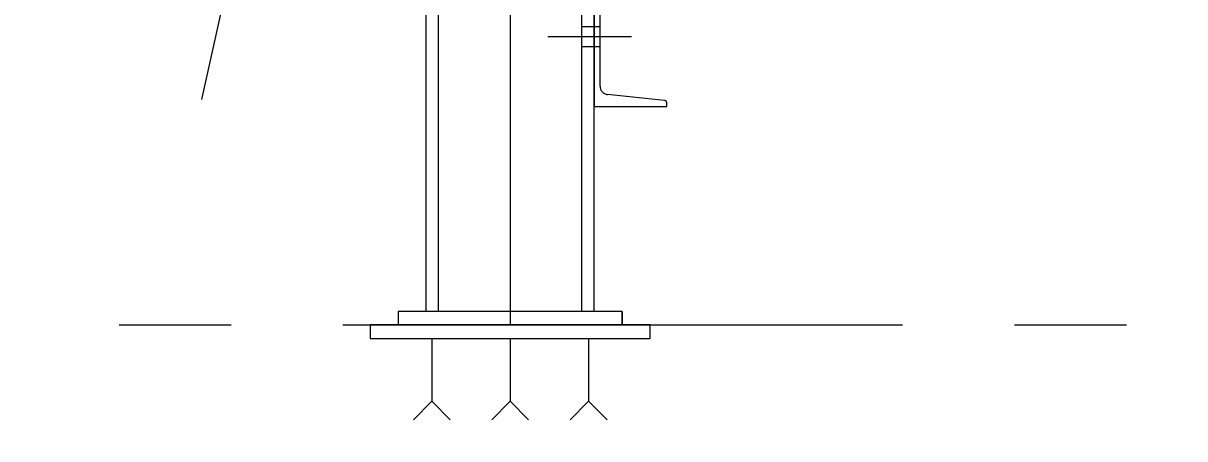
# Model space of a CAD drawing. Header units: inches. Extents: x 0 to 157513, y -28488 to 35640.
# Drawn here: x 34443 to 35481, y 18792 to 19163 of the extents above; entities that cross this region are included whole.
import ezdxf

# ---------------------------------------------------------------- set-up
doc = ezdxf.new("R2010")
doc.units = ezdxf.units.IN
doc.header["$LTSCALE"] = 400
doc.header["$MEASUREMENT"] = 0
doc.linetypes.add('CENTER', pattern=[2, 1.25, -0.25, 0.25, -0.25])
doc.linetypes.add('PHANTOM', pattern=[2.5, 1.25, -0.25, 0.25, -0.25, 0.25, -0.25])
doc.layers.add('BF STR', color=8, linetype='PHANTOM', lineweight=5)
doc.layers.add('cen', color=1, linetype='CENTER')
doc.styles.add('ROMANS', font='romans')
doc.dimstyles.new('SAM2 60 SC', dxfattribs={"dimscale": 60, "dimtxt": 2.5, "dimasz": 2.5, "dimexe": 1.25, "dimexo": 0.625, "dimtad": 1, "dimtoh": 1, "dimdec": 0, "dimdsep": 46, "dimtxsty": 'ROMANS', "dimblk": 'OBLIQUE', "dimcen": 2.5, "dimclrd": 1, "dimclre": 1, "dimclrt": 256, "dimadec": 0, "dimazin": 2, "dimtfac": 1, "dimtdec": 0, "dimtofl": 0, "dimtmove": 0, "dimatfit": 3, "dimfxl": 1, "dimtolj": 1, "dimtzin": 0, "dimarcsym": 1})

# ---------------------------------------------------------------- blocks, each defined once
blk = doc.blocks.new('611bf4 strgaele')
at = {"layer": 'BF STR'}
for p, q in [((-268725.8, 33099.7, 10324.8), (-268572.2, 33792.7, -11065.8)), ((-268450.4, 33352.6, -169.4), (-268450.4, 32898.1, -169.4)), ((-268375.4, 32910.1, -169.4), (-268375.4, 33337.1, -169.4)), ((-268386.4, 32910.1, -169.4), (-268386.4, 33326.1, -169.4)), ((-268375.4, 33218.4, -169.4), (-268375.4, 33093.4, -169.4)), ((-268514.4, 32910.1, -169.4), (-268514.4, 33198.1, -169.4)), ((-268370.1, 33111.5, -169.4), (-268370.1, 33200.3, -169.4)), ((-268525.4, 32910.1, -169.4), (-268525.4, 33187.1, -169.4)), ((-268386.4, 33164.9, -169.4), (-268370.1, 33164.9, -169.4)), ((-268416.7, 33155.9, -169.4), (-268342.1, 33155.9, -169.4)), ((-268386.4, 33146.9, -169.4), (-268370.1, 33146.9, -169.4)), ((-268312.6, 33098.7, -169.4), (-268363.4, 33104, -169.4)), ((-268310.4, 33093.4, -169.4), (-268310.4, 33096.3, -169.4)), ((-268375.4, 33093.4, -169.4), (-268310.4, 33093.4, -169.4)), ((-268550.4, 32910.1, -169.4), (-268550.4, 32898.1, -169.4)), ((-268350.4, 32910.1, -169.4), (-268550.4, 32910.1, -169.4)), ((-268550.4, 32910.1, -169.4), (-268550.4, 32898.1, -169.4)), ((-268350.4, 32910.1, -169.4), (-268350.4, 32898.1, -169.4)), ((-268350.4, 32898.1, -169.4), (-268350.4, 32910.1, -169.4)), ((-272599.8, 32898.1), (-267199.8, 32898.1)), ((-268325.4, 32898.1, -169.4), (-268575.4, 32898.1, -169.4)), ((-268575.4, 32898.1, -169.4), (-268575.4, 32886.1, -169.4)), ((-268550.4, 32898.1, -169.4), (-268350.4, 32898.1, -169.4)), ((-268325.4, 32886.1, -169.4), (-268325.4, 32898.1, -169.4)), ((-268575.4, 32886.1, -169.4), (-268325.4, 32886.1, -169.4)), ((-268520.4, 32886.1, -169.4), (-268520.4, 32830, -169.4)), ((-268450.4, 32886.1, -169.4), (-268450.4, 32830, -169.4)), ((-268380.4, 32886.1, -169.4), (-268380.4, 32830, -169.4)), ((-268520.4, 32830, -169.4), (-268536.9, 32813.5, -169.4)), ((-268520.4, 32830, -169.4), (-268503.9, 32813.5, -169.4)), ((-268450.4, 32830, -169.4), (-268466.9, 32813.5, -169.4)), ((-268450.4, 32830, -169.4), (-268433.9, 32813.5, -169.4)), ((-268380.4, 32830, -169.4), (-268396.9, 32813.5, -169.4)), ((-268380.4, 32830, -169.4), (-268363.9, 32813.5, -169.4))]:
    blk.add_line(p, q, dxfattribs=at)
for centre, radius, start, end in [((-268362.6, 33111.5, -169.4), 7.5, 180, 264), ((-268312.8, 33096.3, -169.4), 2.4, 0, 84)]:
    blk.add_arc(centre, radius, start, end, dxfattribs=at)
blk = doc.blocks.new('_OBLIQUE')
at = {"color": 0, "linetype": 'ByBlock'}
blk.add_line((-0.5, -0.5), (0.5, 0.5), dxfattribs=at)
blk = doc.blocks.new('*D336')
at = {"color": 1, "lineweight": -2}
for p, q in [((36166.4, 22393.9), (38094.9, 22393.9)), ((38019.9, 22393.9), (38019.9, 17807.8)), ((33466.4, 17807.8), (38094.9, 17807.8))]:
    blk.add_line(p, q, dxfattribs=at)
at = {"layer": 'Defpoints', "color": 0}
for p in [(36128.9, 22393.9, 169.4), (33428.9, 17807.8, 23.4), (38019.9, 17807.8)]:
    blk.add_point(p, dxfattribs=at)
at = {"color": 1, "lineweight": -2, "xscale": 150, "yscale": 150, "zscale": 150}
for p, rotation in [((38019.9, 22393.9), 90), ((38019.9, 17807.8), 270)]:
    blk.add_blockref('_OBLIQUE', p, dxfattribs=dict(at, rotation=rotation))
at = {"insert": (37907.4, 20100.8), "char_height": 150, "attachment_point": 5, "rotation": 90, "style": 'ROMANS'}
blk.add_mtext('\\A1;4586', dxfattribs=at)

msp = doc.modelspace()

# ---------------------------------------------------------------- block references
at = {"layer": 'cen', "ltscale": 0.5}
msp.add_blockref('611bf4 strgaele', (303328.7, -14004.3, 169.4), dxfattribs=at)

# ---------------------------------------------------------------- dimensions: what is measured, and where the dimension line sits
dim = msp.add_linear_dim(base=(38019.9, 17807.8), p1=(36128.9, 22393.9, 169.4), p2=(33428.9, 17807.8, 23.4), angle=90, dimstyle='SAM2 60 SC', override={"dimtoh": 0})
dim.commit()
dim.dimension.update_dxf_attribs({"geometry": '*D336', "text_midpoint": (37907.4, 20100.8)})

doc.saveas('drawing.dxf')
